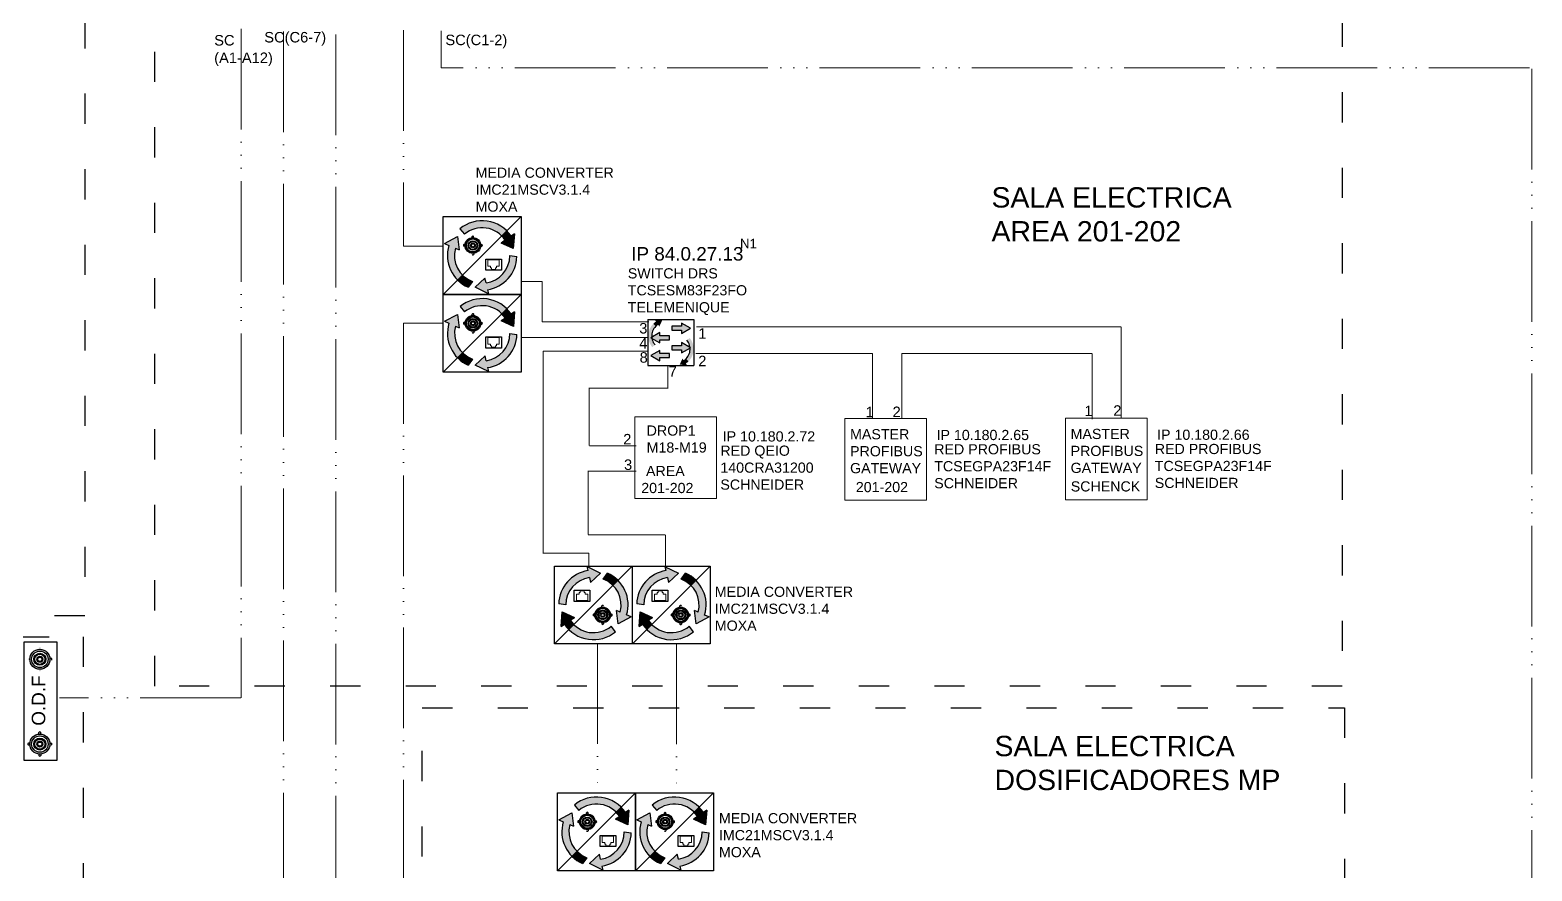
# Model space of a CAD drawing. Header units: millimetres. Extents: x 613 to 2691, y 4464 to 5516.
# Drawn here: x 1049.9 to 1407.9, y 4832.6 to 5033.1 of the extents above; entities that cross this region are included whole.
import ezdxf
from ezdxf.enums import TextEntityAlignment as Align

# ---------------------------------------------------------------- set-up
doc = ezdxf.new("R2010")
doc.units = ezdxf.units.MM
doc.linetypes.add('ACAD_ISO03W100', pattern=[30, 12, -18])
doc.linetypes.add('ACAD_ISO06W100', pattern=[36, 24, -3, 0, -3, 0, -3, 0, -3])
doc.layers.add('LETRAS', color=7, linetype='Continuous', lineweight=5)
doc.layers.add('RACK', color=7, linetype='Continuous', lineweight=30)
doc.layers.add('Línea F.O', color=7, linetype='ACAD_ISO06W100')
doc.layers.add('SEGMENTADA', color=7, linetype='ACAD_ISO03W100')
doc.styles.get("Standard").update_dxf_attribs({"font": 'arial.ttf'})

# ---------------------------------------------------------------- blocks, each defined once
blk = doc.blocks.new('Conversor Ethernet-FO')
h = blk.add_hatch(color=256)
h.dxf.hatch_style = 1
h.paths.add_polyline_path([(0.004537903195162112, 0.00483157051194449), (0.005761137388821483, 0.00605480470560386, 0.3877318498682067), (-0.005732821073736631, 0.006587961824187584), (-0.004614814549141916, 0.005267740915835476, -0.3871099552390349)])
h = blk.add_hatch(color=256)
h.dxf.hatch_style = 1
h.paths.add_polyline_path([(-0.006848355194145783, 0.001793573256732229), (-0.005937644685900523, 0.001396074264675917), (-0.006352630295396011, 0.004655378816778466), (-0.009562908274574511, 0.002978397747483541), (-0.008447856666300154, 0.002491709731155881, 0.2765972888300592), (-0.006308228884085368, -0.006014561567302993), (-0.005084994690425997, -0.004791327373643621, -0.2685177286090352)])
h = blk.add_hatch(color=256)
h.dxf.hatch_style = 1
h.paths.add_polyline_path([(-0.004779939632614778, 0.002679722048918226, 0.5533011679273435), (-0.004779939632614778, 0.002285844514511443), (-0.004484660311368794, 0.002285844514511443, -0.0250829855585215), (-0.004494381818383113, 0.002479509472089664, -0.02593439486746712), (-0.004483990044900894, 0.002679722048918226)])
h.paths.add_polyline_path([(-0.000339470159820718, 0.002684505211612592), (-0.0006375002417763134, 0.002684505211612592, -0.02655657968934562), (-0.0006266045862090182, 0.002479509472089664, -0.02446122243054062), (-0.0006358506778052393, 0.002290627677433182), (-0.0003394701601833463, 0.002290627677433182, 0.5533011673260855)])
h.paths.add_polyline_path([(-0.002757162283856751, 0.004403371850688806, -0.05105051562131976), (-0.002363284749677341, 0.004403316636450688), (-0.002363284749677341, 0.004702207147242622, 0.5533011673260855), (-0.002757162283856751, 0.004702207147605249)])
h.paths.add_polyline_path([(-0.002755531618942941, 0.0002599963641643143, 0.5533011678461972), (-0.002361654084566844, 0.0002599963642132552), (-0.002361654084566844, 0.0005558701647631215, -0.05105054018279347), (-0.002755531618973628, 0.0005554810951027278)])
h = blk.add_hatch(color=256)
h.dxf.hatch_style = 1
h.paths.add_polyline_path([(-0.004494381818383113, 0.002479509472089664, 1), (-0.0006266045862090186, 0.002479509472089664, 1)])
h.paths.add_polyline_path([(-0.0009717832444758488, 0.002479509472089664, -1), (-0.004149203160116283, 0.002479509472089664, -1)], flags=16)
h.paths.add_polyline_path([(-0.001394929471521969, 0.002479509472089664, -1), (-0.003726056933070163, 0.002479509472089664, -1)], flags=0)
h.paths.add_polyline_path([(-0.00158418744753359, 0.002479509472089664, -1), (-0.003536798957058542, 0.002479509472089664, -1)], flags=0)
h.paths.add_polyline_path([(-0.001976470981845435, 0.002479509472089664, -1), (-0.003144515422746697, 0.002479509472089664, -1)], flags=0)
h.paths.add_polyline_path([(-0.002164629705747567, 0.002479509472089664, -1), (-0.002956356698844565, 0.002479509472089664, -1)], flags=0)
h = blk.add_hatch(color=256)
h.dxf.hatch_style = 1
h.paths.add_polyline_path([(0.007654099364572176, 0.00532114780548909), (0.006827109492951037, 0.004752429558172075, 0.04942118035614307), (0.005761137388821484, 0.006054804705603859), (0.004537903195162115, 0.004831570511944489, -0.05034815952146951), (0.005401510380729342, 0.003772049680595273), (0.004394869321231454, 0.003079785894897213), (0.007381126806649263, 0.001709550348095945)])
h = blk.add_hatch(color=256)
h.dxf.hatch_style = 1
h.paths.add_polyline_path([(-0.003726056933070163, 0.002479509472089664, 1), (-0.001394929471521969, 0.002479509472089664, 1)])
h.paths.add_polyline_path([(-0.00158418744753359, 0.002479509472089664, -1), (-0.003536798957058542, 0.002479509472089664, -1)], flags=16)
h.paths.add_polyline_path([(-0.001976470981845435, 0.002479509472089664, -1), (-0.003144515422746697, 0.002479509472089664, -1)], flags=0)
h.paths.add_polyline_path([(-0.002164629705747567, 0.002479509472089664, -1), (-0.002956356698844565, 0.002479509472089664, -1)], flags=0)
h = blk.add_hatch(color=256)
h.dxf.hatch_style = 1
h.paths.add_polyline_path([(-0.003144515422746697, 0.002479509472089664, 1), (-0.001976470981845435, 0.002479509472089664, 1)])
h.paths.add_polyline_path([(-0.002164629705747567, 0.002479509472089664, -1), (-0.002956356698844565, 0.002479509472089664, -1)], flags=16)
h = blk.add_hatch(color=256)
h.dxf.hatch_style = 1
h.paths.add_polyline_path([(0.0006767605969008276, -0.006712609063752958), (0.0004200934386062718, -0.005517256545090277), (-0.001984632223638981, -0.007756134324836238), (0.001250502823495481, -0.00938464635623859), (0.001040657060948964, -0.008407350841652266, 0.3601325181586739), (0.008251764160690627, -0.0002569055918496856), (0.006526287011765085, -2.820681290218027e-05, -0.371353904830479)])
h = blk.add_hatch(color=256)
h.dxf.hatch_style = 1
h.paths.add_polyline_path([(-0.005084994690425998, -0.004791327373643622), (-0.006308228884085367, -0.00601456156730299, 0.0931639934050975), (-0.003703950924550729, -0.007791966384963604), (-0.002663396204242547, -0.006348067225883331, -0.1069805864608786)])
for p, q in [((-0.009838656060310313, 0.009599009116300294), (0.009305341799517919, 0.009599009116300294)), ((-0.009838656060310313, -0.009544988743527938), (-0.009838656060310313, 0.009599009116300294)), ((0.009305341799517919, 0.009599009116300294), (-0.009838656060310313, -0.009544988743527938)), ((0.009305341799517919, 0.009599009116300294), (0.009305341799517919, -0.009544988743527938)), ((-0.009562908274574511, 0.002978397747483541), (-0.006352630295396011, 0.004655378816778466)), ((-0.006352630295396011, 0.004655378816778466), (-0.005937644685900523, 0.001396074264675917)), ((-0.005732821073706873, 0.006587961824152444), (-0.004614814549086077, 0.005267740915769537)), ((-0.002757162283856751, 0.004406227121074441), (-0.002757162283856751, 0.004702207147368714)), ((-0.002363284749677341, 0.004406227121074441), (-0.002363284749677341, 0.004702207147368714)), ((0.005401510380579566, 0.003772049680492273), (0.004394869321231454, 0.003079785894897213)), ((0.007654099364572176, 0.00532114780548909), (0.006827109493087846, 0.004752429558266158)), ((0.007654099364572176, 0.00532114780548909), (0.007381126806649263, 0.001709550348095945)), ((-0.009562908274574511, 0.002978397747483541), (-0.00844785666640746, 0.002491709731202718)), ((-0.006848355194051692, 0.001793573256691161), (-0.005937644685900523, 0.001396074264675917)), ((-0.004483959606446597, 0.002679722048918226), (-0.004779939632740871, 0.002679722048918226)), ((-0.004483959606446597, 0.002285844514511443), (-0.004779939632740871, 0.002285844514511443)), ((-0.002361654084566844, 0.0005559763903814352), (-0.002361654084566844, 0.0002599963640871616)), ((-0.0006354501863515272, 0.002684505211612592), (-0.0003394701602846273, 0.002684505211612592)), ((-0.0006354501863515272, 0.002290627677433182), (-0.0003394701602846273, 0.002290627677433182)), ((0.007381126806649263, 0.001709550348095945), (0.004394869321231454, 0.003079785894897213)), ((0.006526287011638487, -2.820681288540072e-05), (0.008251764160831954, -0.0002569055918684171)), ((-0.002663396204070523, -0.006348067225644627), (-0.003703950924546007, -0.00779196638495705)), ((-0.001984632223638982, -0.007756134324836239), (0.0004200934386062727, -0.005517256545090277)), ((0.0006767605968889256, -0.006712609063697528), (0.0004200934386062727, -0.005517256545090277)), ((0.009305341799517919, -0.009544988743527938), (-0.009838656060310313, -0.009544988743527938)), ((0.001250502823495481, -0.00938464635623859), (-0.001984632223638982, -0.007756134324836239)), ((0.001040657060912054, -0.008407350841480365), (0.001250502823495481, -0.00938464635623859))]:
    blk.add_line(p, q)
blk.add_lwpolyline([(0.000605134920602407, -0.0008631636876491738), (0.004459449119918329, -0.0008631636876491738), (0.004459449119918329, -0.003592788589452792), (0.000605134920602407, -0.003592788589452792)], close=True)
for radius in [0.001933888616087047, 0.001588709957820217, 0.001165563730774097, 0.000976305754762476, 0.0005840222204506311, 0.0003958634965484994]:
    blk.add_circle((-0.002560493202296066, 0.002479509472089664), radius)
for centre, radius, start, end in [((-0.0002779279948299518, 2.450381634844234e-05), 0.008534332986412688, 33.64110091726343, 129.7299865372261), ((-0.0002779279948299518, 2.450381634844234e-05), 0.006804419171862437, 33.41860244247363, 129.5954817213627), ((-0.002560223516880733, 0.004578723309571903), 0.0002324502875745266, 32.0883867405272, 147.9116132594728), ((-0.0002779279948299518, 2.450381634844234e-05), 0.008534332986412688, 163.1964071584482, 246.3317670905452), ((-0.0002779279948299518, 2.450381634844234e-05), 0.006804419171862437, 164.9306315022249, 249.4774307495137), ((-0.004656455794944059, 0.002482783281714834), 0.0002324502875745266, 122.0883867405093, 237.9116132594908), ((-0.002558592851770236, 0.0003834802018839734), 0.0002324502875745266, 212.0883867405272, 327.9116132594728), ((-0.0004629539978540653, 0.002487566444636574), 0.0002324502875745266, 302.0883867405272, 57.91161325947281), ((-0.0002779279948299518, 2.450381634844234e-05), 0.006804419171862437, 278.0654493901238, 359.556152154464), ((-0.0002779279948299518, 2.450381634844234e-05), 0.008534332986412688, 278.8880070471561, 358.1103977733615)]:
    blk.add_arc(centre, radius, start, end)
at = {"layer": 'RACK', "lineweight": 20}
for p, q in [((0.003874637374634088, -0.001038920249124456), (0.001126843506040726, -0.001038917807131182)), ((0.001126843506040726, -0.001038917807131182), (0.001126843506040726, -0.002636666783241051)), ((0.001126843506040726, -0.002636666783241051), (0.001747814217265525, -0.002636666783241051)), ((0.001747814217265525, -0.002636666783241051), (0.001747814217265525, -0.003024468462848998)), ((0.001747814217265525, -0.003024468462848998), (0.00199620046425994, -0.003024468462848998)), ((0.00199620046425994, -0.003024468462848998), (0.00199620046425994, -0.003412272583995471)), ((0.00199620046425994, -0.003412272583995471), (0.003005280416414874, -0.003412272583995471)), ((0.003253666663636662, -0.003024470904387525), (0.003005280416414874, -0.003024470904387525)), ((0.003005280416414874, -0.003024470904387525), (0.003005280416414874, -0.003412275025988745)), ((0.003874637374634088, -0.002636669224779578), (0.003253666663636662, -0.002636669224779578)), ((0.003253666663636662, -0.002636669224779578), (0.003253666663636662, -0.003024470904387525)), ((0.003874637374634088, -0.001038920249124456), (0.003874637374634088, -0.002636669224779578))]:
    blk.add_line(p, q, dxfattribs=at)
blk = doc.blocks.new('O.D.F')
h = blk.add_hatch(color=256)
h.dxf.hatch_style = 1
h.paths.add_polyline_path([(-13.81008966296167, 0.1712454923288078, 0.5533011679273435), (-13.81008966296167, -0.3298933542248506), (-13.4343994409187, -0.3298933542248506, -0.0250829855585215), (-13.4467683232042, -0.08348926915891752, -0.02593439486746712), (-13.43354664647268, 0.1712454923288078)])
h.paths.add_polyline_path([(-8.160384981848438, 0.1773312129769238), (-8.539575056181548, 0.1773312129769238, -0.02655657968934562), (-8.525712279326854, -0.08348926915891752, -0.02446122243054062), (-8.537476280540432, -0.3238076332679611), (-8.160384982157211, -0.3238076332679611, 0.5533011673260855)])
h.paths.add_polyline_path([(-11.23646659772066, 2.364282155331466, -0.05105051562131976), (-10.73532775147578, 2.364211904751528), (-10.73532775147578, 2.744496721327096, 0.5533011673260855), (-11.23646659772066, 2.744496721635869)])
h.paths.add_polyline_path([(-11.23439186784344, -2.907423466618411, 0.5533011678461972), (-10.73325302128933, -2.907423466309638), (-10.73325302128933, -2.530976875315673, -0.05105054018279347), (-11.23439186784344, -2.53147189722381)])
h = blk.add_hatch(color=256)
h.dxf.hatch_style = 1
h.paths.add_polyline_path([(-13.44676832288454, -0.08348926915891752, 1), (-8.525712279337734, -0.08348926915891752, 1)])
h.paths.add_polyline_path([(-8.964890499902559, -0.08348926915891752, 1), (-13.00759010231972, -0.08348926915891752, 1)], flags=16)
h.paths.add_polyline_path([(-9.503268532791195, -0.08348926915891752, -1), (-12.46921206943108, -0.08348926915891752, -1)], flags=0)
h.paths.add_polyline_path([(-9.744065520501344, -0.08348926915891752, -1), (-12.22841508172093, -0.08348926915891752, -1)], flags=0)
h.paths.add_polyline_path([(-10.24317628656377, -0.08348926915891752, -1), (-11.72930431565851, -0.08348926915891752, -1)], flags=0)
h.paths.add_polyline_path([(-10.48257467220558, -0.08348926915891752, -1), (-11.4899059300167, -0.08348926915891752, -1)], flags=0)
h = blk.add_hatch(color=256)
h.dxf.hatch_style = 1
h.paths.add_polyline_path([(-12.46921206943108, -0.08348926915891752, 1), (-9.503268532791195, -0.08348926915891752, 1)])
h.paths.add_polyline_path([(-9.744065520501344, -0.08348926915891752, -1), (-12.22841508172093, -0.08348926915891752, -1)], flags=16)
h.paths.add_polyline_path([(-10.24317628656377, -0.08348926915891752, -1), (-11.72930431565851, -0.08348926915891752, -1)], flags=0)
h.paths.add_polyline_path([(-10.48257467220558, -0.08348926915891752, -1), (-11.4899059300167, -0.08348926915891752, -1)], flags=0)
h = blk.add_hatch(color=256)
h.dxf.hatch_style = 1
h.paths.add_polyline_path([(-11.72930431565851, -0.08348926915891752, 1), (-10.24317628656377, -0.08348926915891752, 1)])
h.paths.add_polyline_path([(-10.48257467220558, -0.08348926915891752, -1), (-11.4899059300167, -0.08348926915891752, -1)], flags=16)
h = blk.add_hatch(color=256)
h.dxf.hatch_style = 1
h.paths.add_polyline_path([(7.019271129818208, 0.1712454923288078, 0.5533011679273435), (7.019271129818208, -0.3298933542248506), (7.394961351861639, -0.3298933542248506, -0.0250829855585215), (7.382592469575684, -0.08348926915891752, -0.02593439486746712), (7.395814146307657, 0.1712454923288078)])
h.paths.add_polyline_path([(12.6689758109319, 0.1773312129769238), (12.28978573659879, 0.1773312129769238, -0.02655657968934562), (12.30364851345348, -0.08348926915891752, -0.02446122243054062), (12.2918845122399, -0.3238076332679611), (12.66897581062312, -0.3238076332679611, 0.5533011673260855)])
h.paths.add_polyline_path([(9.592894195059671, 2.364282155331466, -0.05105051562131976), (10.09403304130456, 2.364211904751528), (10.09403304130456, 2.744496721327096, 0.5533011673260855), (9.592894195059671, 2.744496721635869)])
h.paths.add_polyline_path([(9.594968924936893, -2.907423466618411, 0.5533011678461972), (10.09610777149055, -2.907423466309638), (10.09610777149055, -2.530976875315673, -0.05105054018279347), (9.594968924936893, -2.53147189722381)])
h = blk.add_hatch(color=256)
h.dxf.hatch_style = 1
h.paths.add_polyline_path([(7.382592469895792, -0.08348926915891752, 1), (12.3036485134426, -0.08348926915891752, 1)])
h.paths.add_polyline_path([(11.86447029287778, -0.08348926915891752, 1), (7.821770690460617, -0.08348926915891752, 1)], flags=16)
h.paths.add_polyline_path([(11.32609225998914, -0.08348926915891752, -1), (8.360148723349253, -0.08348926915891752, -1)], flags=0)
h.paths.add_polyline_path([(11.08529527227899, -0.08348926915891752, -1), (8.600945711059403, -0.08348926915891752, -1)], flags=0)
h.paths.add_polyline_path([(10.58618450621657, -0.08348926915891752, -1), (9.100056477121825, -0.08348926915891752, -1)], flags=0)
h.paths.add_polyline_path([(10.34678612057476, -0.08348926915891752, -1), (9.339454862763638, -0.08348926915891752, -1)], flags=0)
h = blk.add_hatch(color=256)
h.dxf.hatch_style = 1
h.paths.add_polyline_path([(8.360148723349253, -0.08348926915891752, 1), (11.32609225998914, -0.08348926915891752, 1)])
h.paths.add_polyline_path([(11.08529527227899, -0.08348926915891752, -1), (8.600945711059403, -0.08348926915891752, -1)], flags=16)
h.paths.add_polyline_path([(10.58618450621657, -0.08348926915891752, -1), (9.100056477121825, -0.08348926915891752, -1)], flags=0)
h.paths.add_polyline_path([(10.34678612057476, -0.08348926915891752, -1), (9.339454862763638, -0.08348926915891752, -1)], flags=0)
h = blk.add_hatch(color=256)
h.dxf.hatch_style = 1
h.paths.add_polyline_path([(9.100056477121825, -0.08348926915891752, 1), (10.58618450621657, -0.08348926915891752, 1)])
h.paths.add_polyline_path([(10.34678612057476, -0.08348926915891752, -1), (9.339454862763638, -0.08348926915891752, -1)], flags=16)
for p, q in [((-13.43350791901275, 0.1712454923288078), (-13.81008966327045, 0.1712454923288078)), ((-11.23646659772066, 2.367914977068949), (-11.23646659772066, 2.744496721635869)), ((-10.73532775147578, 2.367914977068949), (-10.73532775147578, 2.744496721635869)), ((-8.536966726415358, 0.1773312129769238), (-8.160384982465985, 0.1773312129769238)), ((-13.43350791901275, -0.3298933542248506), (-13.81008966327045, -0.3298933542248506)), ((-10.73325302128933, -2.530841722360265), (-10.73325302128933, -2.907423466618411)), ((-8.536966726415358, -0.3238076332679611), (-8.160384982465985, -0.3238076332679611)), ((10.09610777149055, -2.530841722360265), (10.09610777149055, -2.907423466618411))]:
    blk.add_line(p, q)
blk.add_lwpolyline([(-15.05533899297734, 3.773528597268296), (14.13274212205579, 3.773528597268296), (14.13274212205579, -4.240094632826867), (-15.05533899297734, -4.240094632826867)], close=True)
for centre, radius in [((-10.98624030111114, -0.08348926915891752), 2.460528021773404), ((-10.98624030111114, -0.08348926915891752), 2.021349801208579), ((-10.98624030111114, -0.08348926915891752), 1.482971768319944), ((-10.98624030111114, -0.08348926915891752), 1.242174780609794), ((-10.98624030111114, -0.08348926915891752), 0.7430640145473717), ((-10.98624030111114, -0.08348926915891752), 0.503665628905558), ((9.843120491669197, -0.08348926915891752), 2.460528021773404), ((9.843120491669197, -0.08348926915891752), 2.021349801208579), ((9.843120491669197, -0.08348926915891752), 1.482971768319944), ((9.843120491669197, -0.08348926915891752), 1.242174780609794), ((9.843120491669197, -0.08348926915891752), 0.7430640145473717), ((9.843120491669197, -0.08348926915891752), 0.503665628905558)]:
    blk.add_circle(centre, radius)
for centre, start, end in [((-13.65297852445883, -0.07932393094802137), 122.0883867405093, 237.9116132594908), ((-10.98589717475261, 2.587385582515026), 32.0883867405272, 147.9116132594728), ((-8.317496120969281, -0.07323820999113195), 302.0883867405272, 57.91161325947281), ((-10.98382244456616, -2.750312327806796), 212.0883867405272, 327.9116132594728), ((9.845538348213722, -2.750312327806796), 212.0883867405272, 327.9116132594728)]:
    blk.add_arc(centre, 0.2957514933841797, start, end)
at = {"insert": (-6.476095732202339, 1.909890228812628), "char_height": 3.316157899691895, "attachment_point": 1}
blk.add_mtext_dynamic_manual_height_columns('O.D.F', width=5.781666658497025, gutter_width=16.58078949845947, heights=[0], dxfattribs=at)
blk = doc.blocks.new('SwitchDRS')
h = blk.add_hatch(color=256)
h.dxf.hatch_style = 1
h.paths.add_polyline_path([(-0.007551447962446386, 0.007496081263703061), (-0.008774682156105756, 0.008719315457362431, 0.3877318498682067), (-0.009307839274689481, -0.002774643005195684), (-0.007987618366337372, -0.001656636480600968, -0.3871099552390349)])
h = blk.add_hatch(color=256)
h.dxf.hatch_style = 1
h.paths.add_polyline_path([(0.005095460543316221, 0.008981120919770547), (0.005095460543316221, 0.007434474695855897), (0.0003636602739334194, 0.007434474695855897), (0.0003636602739334194, 0.005476317794091301), (0.005095460543316221, 0.005476317794091301), (0.005095460543316221, 0.003929671570176652), (0.009470144005945258, 0.006455396244973599)])
h.paths.add_polyline_path([(0.009470144005945258, -0.003089543108444559), (0.005095460543316221, -0.0005638184336476115), (0.005095460543316221, -0.002110464657562261), (0.0003636602739334194, -0.002110464657562259), (0.0003636602739334194, -0.004068621559326859), (0.005095460543316221, -0.004068621559326857), (0.005095460543316221, -0.005615267783241505)])
h.paths.add_polyline_path([(-0.0008616959780738407, -0.005972321184117392), (-0.005593496247456642, -0.005972321184117391), (-0.005593496247456642, -0.004425674960202739), (-0.009968179710085675, -0.006951399634999689), (-0.005593496247456642, -0.009477124309796636), (-0.005593496247456644, -0.007930478085881989), (-0.0008616959780738389, -0.007930478085881985)])
h.paths.add_polyline_path([(-0.0008616959780738398, 0.002811917152939714), (-0.005593496247456644, 0.002811917152939714), (-0.005593496247456642, 0.004358563376854362), (-0.009968179710085682, 0.001832838702057415), (-0.005593496247456642, -0.000692885972739532), (-0.005593496247456644, 0.0008537602511751174), (-0.0008616959780738389, 0.0008537602511751183)])
h = blk.add_hatch(color=256)
h.dxf.hatch_style = 1
h.paths.add_polyline_path([(-0.008041025255990986, 0.01061227743311312), (-0.007472307008673972, 0.009785287561491985, 0.04942118035614307), (-0.008774682156105756, 0.008719315457362431), (-0.007551447962446386, 0.007496081263703061, -0.05034815952146951), (-0.006491927131097169, 0.008359688449270288), (-0.005799663345399109, 0.0073530473897724), (-0.00442942779859784, 0.01033930487519021)])
h = blk.add_hatch(color=256)
h.dxf.hatch_style = 1
h.paths.add_polyline_path([(0.007284433244235732, -0.008519834513951347), (0.008507667437895102, -0.009743068707610717, 0.3877318498682067), (0.009040824556478828, 0.001750889754947399), (0.007720603648126718, 0.000632883230352683, -0.3871099552390349)])
h = blk.add_hatch(color=256)
h.dxf.hatch_style = 1
h.paths.add_polyline_path([(0.007774010537780332, -0.01163603068336141), (0.007205292290463319, -0.01080904081174027, 0.04942118035614307), (0.008507667437895102, -0.009743068707610717), (0.007284433244235732, -0.008519834513951347, -0.05034815952146951), (0.006224912412886516, -0.009383441699518574), (0.005532648627188455, -0.008376800640020686), (0.004162413080387187, -0.0113630581254385)])
for p, q in [((-0.01147213251488211, 0.01076012363773771), (0.01102786748515427, 0.01076012363773771)), ((-0.01147213251488211, 0.01076012363773771), (-0.01147213251488211, -0.01173987636229867)), ((0.005095460543316221, 0.007434474695855897), (0.0003636602739334194, 0.007434474695855897)), ((0.0003636602739334194, 0.007434474695855897), (0.0003636602739334194, 0.005476317794091301)), ((0.009470144005945258, 0.006455396244973599), (0.005095460543316221, 0.008981120919770547)), ((0.005095460543316221, 0.008981120919770547), (0.005095460543316221, 0.007434474695855897)), ((0.01102786748515427, 0.01076012363773771), (0.01102786748515427, -0.0004898763622804836)), ((-0.005593496247456642, 0.004358563376854363), (-0.009968179710085678, 0.001832838702057416)), ((-0.009968179710085678, 0.001832838702057416), (-0.005593496247456642, -0.000692885972739532)), ((-0.005593496247456642, 0.002811917152939714), (-0.005593496247456642, 0.004358563376854363)), ((-0.0008616959780738398, 0.002811917152939714), (-0.005593496247456642, 0.002811917152939714)), ((-0.005593496247456642, -0.000692885972739532), (-0.005593496247456642, 0.0008537602511751174)), ((-0.005593496247456642, 0.0008537602511751174), (-0.0008616959780738398, 0.0008537602511751174)), ((-0.0008616959780738398, 0.0008537602511751174), (-0.0008616959780738398, 0.002811917152939714)), ((0.0003636602739334194, 0.005476317794091301), (0.005095460543316221, 0.005476317794091301)), ((0.005095460543316221, 0.003929671570176652), (0.009470144005945258, 0.006455396244973599)), ((0.005095460543316221, 0.005476317794091301), (0.005095460543316221, 0.003929671570176652)), ((-0.005593496247456642, -0.004425674960202741), (-0.009968179710085678, -0.006951399634999689)), ((-0.009968179710085678, -0.006951399634999689), (-0.005593496247456642, -0.009477124309796636)), ((-0.005593496247456642, -0.005972321184117391), (-0.005593496247456642, -0.004425674960202741)), ((-0.0008616959780738398, -0.005972321184117391), (-0.005593496247456642, -0.005972321184117391)), ((-0.0008616959780738398, -0.007930478085881987), (-0.0008616959780738398, -0.005972321184117391)), ((0.005095460543316221, -0.002110464657562261), (0.0003636602739334194, -0.002110464657562261)), ((0.0003636602739334194, -0.002110464657562261), (0.0003636602739334194, -0.004068621559326857)), ((0.0003636602739334194, -0.004068621559326857), (0.005095460543316221, -0.004068621559326857)), ((0.009470144005945258, -0.003089543108444559), (0.005095460543316221, -0.0005638184336476115)), ((0.005095460543316221, -0.0005638184336476115), (0.005095460543316221, -0.002110464657562261)), ((0.005095460543316221, -0.005615267783241507), (0.009470144005945258, -0.003089543108444559)), ((0.005095460543316221, -0.004068621559326857), (0.005095460543316221, -0.005615267783241507)), ((0.01102786748515427, -0.0004898763622804836), (0.01102786748515427, -0.01173987636229867)), ((-0.01147213251488211, -0.01173987636229867), (0.01102786748515427, -0.01173987636229867)), ((-0.005593496247456642, -0.009477124309796636), (-0.005593496247456642, -0.007930478085881987)), ((-0.005593496247456642, -0.007930478085881987), (-0.0008616959780738398, -0.007930478085881987))]:
    blk.add_line(p, q)
for centre, start, end in [((-0.002744381266850341, 0.002680250073710994), 123.4186024424736, 219.5954817213627), ((0.002477366548639687, -0.003704003323959279), 303.4186024424737, 39.59548172136261)]:
    blk.add_arc(centre, 0.006804419171862437, start, end)

msp = doc.modelspace()

# ---------------------------------------------------------------- linework, layer by layer
at = {"color": 3, "lineweight": 0}
for p, q in [((1171.991125317988, 4973.129534207582), (1167.001386981489, 4973.129534207582)), ((1171.992165394025, 4963.545655521467), (1171.992165394025, 4973.129534207582)), ((1197.401584215836, 4963.545655521467), (1171.969830201876, 4963.545655521467)), ((1309.967506383718, 4962.312266467284), (1208.726258314848, 4962.312266467284)), ((1309.989275112462, 4940.463883203292), (1309.989275112462, 4962.28822990854)), ((1197.353211865992, 4959.775746776734), (1167.186220832838, 4959.775746776734)), ((1197.255698478504, 4956.512434639641), (1172.181043112785, 4956.512434639641)), ((1172.181043112785, 4908.353869502479), (1172.181043112785, 4956.511873004642)), ((1250.719328238039, 4955.952500628505), (1208.62675129385, 4955.952500628505)), ((1250.717012841452, 4940.403308847887), (1250.717012841452, 4955.97858217705)), ((1303.025421930206, 4955.942166206254), (1257.708268998362, 4955.942166206254)), ((1257.708268998362, 4940.482876449107), (1257.708268998362, 4955.937171386717)), ((1303.033425227157, 4940.356155129485), (1303.033425227157, 4955.931428458648)), ((1201.929265808896, 4947.73548119759), (1201.929265808896, 4953.230571185982)), ((1183.163135259845, 4934.070669916317), (1183.163135259845, 4947.824042706256)), ((1201.998407888579, 4947.73548119759), (1183.21999193462, 4947.73548119759)), ((1194.394708958294, 4933.982614221103), (1183.21999193462, 4933.982614221103)), ((1194.399463195706, 4927.934724488813), (1182.893866831789, 4927.934724488813)), ((1182.964065240699, 4912.800166313734), (1182.964065240699, 4927.934724488813)), ((1201.188298435177, 4912.730004611419), (1182.964065240699, 4912.730004611419)), ((1201.368883840345, 4905.24371337721), (1201.368883840345, 4912.759227594262)), ((1183.100565275451, 4908.353869502479), (1172.162314782029, 4908.353869502479)), ((1183.100565275451, 4905.300426400986), (1183.100565275451, 4908.337454488757))]:
    msp.add_line(p, q, dxfattribs=at)
at = {"lineweight": 0}
for points in [[(1194.064340642333, 4940.899394665873), (1213.549021964525, 4940.899394665873), (1213.549021964525, 4921.429557001574), (1194.064340642333, 4921.429557001574)], [(1244.109288745032, 4940.474126025435), (1263.593970067224, 4940.474126025435), (1263.593970067224, 4921.004288361136), (1244.109288745032, 4921.004288361136)], [(1296.67355418409, 4940.53696960871), (1316.158235506282, 4940.53696960871), (1316.158235506282, 4921.067131944411), (1296.67355418409, 4921.067131944411)]]:
    msp.add_lwpolyline(points, close=True, dxfattribs=at)
at = {"layer": 'Línea F.O', "color": 1, "lineweight": 0}
for p, q in [((1100.264969569871, 5033.364838462347), (1100.264969569871, 4873.914506560728)), ((1138.923388563457, 5033.039112960158), (1138.923388563457, 4981.562810144565)), ((1110.306520139949, 5032.729992990151), (1110.306520139949, 4806.807158270413)), ((1122.793070483479, 5031.987193212975), (1122.793070483479, 4784.917696407956)), ((1147.929874233651, 5032.904320227088), (1147.929874233651, 5024.070040631344)), ((1407.272101075735, 5024.070040631344), (1147.929874233651, 5024.070040631344)), ((1407.875591840669, 5023.823746106503), (1407.875591840669, 4775.674565489543)), ((1148.406026202935, 4981.562486855275), (1138.922753940792, 4981.562486855275)), ((1148.335882769982, 4963.233220668957), (1138.939924009578, 4963.233220668957)), ((1138.939924009578, 4963.229260375148), (1138.939924009578, 4785.691034730518)), ((1185.19178798578, 4886.910559637175), (1185.19178798578, 4851.256066813853)), ((1204.020178681452, 4886.825154688873), (1204.020178681452, 4851.170661865552)), ((1100.148825909513, 4873.858783636935), (1056.960887945494, 4873.858783636935))]:
    msp.add_line(p, q, dxfattribs=at)
at = {"layer": 'SEGMENTADA', "ltscale": 0.6}
for points in [[(921.6368599492263, 5053.919766781803), (1062.959335724051, 5053.919766781803), (1062.959335724051, 4893.435853393418), (921.6368599492263, 4893.435853393418)], [(1079.693510732909, 5054.257569490322), (1362.646070400569, 5054.257569490322), (1362.646070400569, 4876.707420315226), (1079.693510732909, 4876.707420315226)], [(921.2768027859022, 4888.456995921667), (1062.599278560727, 4888.456995921667), (1062.599278560727, 4671.359948476723), (921.2768027859022, 4671.359948476723)], [(1143.386389707703, 4871.530299670088), (1363.22310105947, 4871.530299670088), (1363.22310105947, 4800.051981452332), (1143.386389707703, 4800.051981452332)]]:
    msp.add_lwpolyline(points, close=True, dxfattribs=at)

# ---------------------------------------------------------------- block references
at = {"lineweight": 0, "xscale": 970.1928948945391, "yscale": 970.1928948945391, "zscale": 970.1928948945391}
for p in [(1157.938957123938, 4979.325773504608), (1157.955845138212, 4960.758614893921), (1185.20492058456, 4841.942308428525), (1203.773785866825, 4841.943819805957)]:
    msp.add_blockref('Conversor Ethernet-FO', p, dxfattribs=at)
at = {"xscale": 486, "yscale": 486, "zscale": 486}
msp.add_blockref('SwitchDRS', (1202.725366156489, 4958.844128126314), dxfattribs=at)
at = {"lineweight": 0}
for name, p, xscale, yscale, zscale, rotation in [('Conversor Ethernet-FO', (1183.911253587549, 4896.05358580441), 970.1928948945391, 970.1928948945391, 970.1928948945391, 180), ('Conversor Ethernet-FO', (1202.504058247032, 4896.049035507647), 970.1928948945391, 970.1928948945391, 970.1928948945391, 180), ('O.D.F', (1052.176709742895, 4873.527125723808), 0.9701928948945391, 0.9701928948945391, 0.9701928948945391, 90)]:
    msp.add_blockref(name, p, dxfattribs=dict(at, xscale=xscale, yscale=yscale, zscale=zscale, rotation=rotation))

# ---------------------------------------------------------------- texts
at = {"lineweight": 0, "attachment_point": 1}
for s, width, insert, char_height in [('MEDIA CONVERTER\\PIMC21MSCV3.1.4\\PMOXA', 49.51001027000376, (1156.10438696133, 5000.294294900335), 2.425482237236348), ('SALA ELECTRICA\\PAREA 201-202', 97.07966027970045, (1279.06792238211, 4995.619781412591), 4.850964474472696), ('SWITCH DRS\\PTCSESM83F23FO\\PTELEMENIQUE', 49.51001027000376, (1192.380847835484, 4976.300675315956), 2.425482237236348), ('RED QEIO\\P140CRA31200\\PSCHNEIDER', 49.51001027000376, (1214.444533000118, 4934.024990922007), 2.425482237236348), ('RED PROFIBUS\\PTCSEGPA23F14F\\PSCHNEIDER', 49.51001027000376, (1265.418926776942, 4934.361050711946), 2.425482237236348), ('RED PROFIBUS\\PTCSEGPA23F14F\\PSCHNEIDER', 49.51001027000376, (1317.983192216001, 4934.423894295221), 2.425482237236348), ('MEDIA CONVERTER\\PIMC21MSCV3.1.4\\PMOXA', 49.51001027000376, (1213.120385651293, 4900.389250451819), 2.425482237236348), ('SALA ELECTRICA\\PDOSIFICADORES MP', 97.07966027970045, (1279.781819995937, 4864.829217214831), 4.850964474472696), ('MEDIA CONVERTER\\PIMC21MSCV3.1.4\\PMOXA', 49.51001027000376, (1214.106307219082, 4846.411397186278), 2.425482237236348)]:
    msp.add_mtext_dynamic_manual_height_columns(s, width=width, gutter_width=12.12741118618174, heights=[0], dxfattribs=dict(at, insert=insert, char_height=char_height))
at = {"layer": 'LETRAS', "lineweight": 0}
msp.add_text('N1', height=2.242167436988094, dxfattribs=at).set_placement((1221.132131939104, 4982.199942423635), align=Align.MIDDLE)
at = {"layer": 'Línea F.O', "char_height": 2.5, "attachment_point": 1}
for s, insert in [('SC\\P(A1-A12)', (1093.804016249484, 5031.893772372442)), ('SC(C6-7)', (1105.740533557749, 5032.623584447206)), ('SC(C1-2)', (1148.91096948069, 5031.979271749672)), ('3', (1195.109906880189, 4963.239093960736)), ('1', (1209.177872414744, 4961.986933247997)), ('4', (1195.104311967555, 4959.657483206662)), ('8', (1195.209889427279, 4956.279766992601)), ('2', (1209.175321659655, 4955.436118119082)), ('7', (1202.129414195733, 4952.924900371771)), ('1', (1301.217487726424, 4943.543872090132)), ('2', (1308.091902976608, 4943.635106718517)), ('1', (1249.079589200777, 4943.288633358508)), ('2', (1255.493629807979, 4943.32448797764)), ('2', (1191.293400768909, 4936.798274046791)), ('3', (1191.485990797449, 4930.718884763844))]:
    msp.add_mtext_dynamic_manual_height_columns(s, width=0.5837182986215339, gutter_width=12.5, heights=[0], dxfattribs=dict(at, insert=insert))
at = {"layer": 'SEGMENTADA', "lineweight": 0, "width": 37.90887727153265, "attachment_point": 1}
for s, insert, char_height in [('IP 84.0.27.13', (1193.20147487378, 4981.340664964715), 3.217312832629474), ('IP 10.180.2.72', (1214.996985365621, 4937.425058625994), 2.425482237236348), ('IP 10.180.2.65', (1265.971379142446, 4937.761118415933), 2.425482237236348), ('IP 10.180.2.66', (1318.535644581504, 4937.823961999208), 2.425482237236348)]:
    msp.add_mtext(s, dxfattribs=dict(at, insert=insert, char_height=char_height))
at = {"layer": 'SEGMENTADA', "lineweight": 0, "char_height": 2.425482237236348, "attachment_point": 1}
for s, width, heights, insert in [('DROP1 M18-M19', 12.70352881841693, [10.84629976239772], (1196.874162236667, 4938.823714422729)), ('MASTER\\PPROFIBUS\\PGATEWAY ', 12.70352881841693, [12.50738805448814], (1245.35664237505, 4937.948350658338)), ('MASTER\\PPROFIBUS\\PGATEWAY ', 12.70352881841693, [12.50738805448814], (1297.920907814108, 4938.011194241613)), ('\\pxqc;AREA  201-202', 12.22996363035865, [10.84629976239772], (1195.689308217188, 4929.171470460469)), ('201-202 ', 16.39833521067708, [10.84629976239772], (1246.734041399024, 4925.347488513897)), ('SCHENCK ', 16.39833521067708, [10.84629976239772], (1297.949908765249, 4925.506442140517))]:
    msp.add_mtext_dynamic_manual_height_columns(s, width=width, gutter_width=12.12741118618174, heights=heights, dxfattribs=dict(at, insert=insert))

doc.saveas('drawing.dxf')
